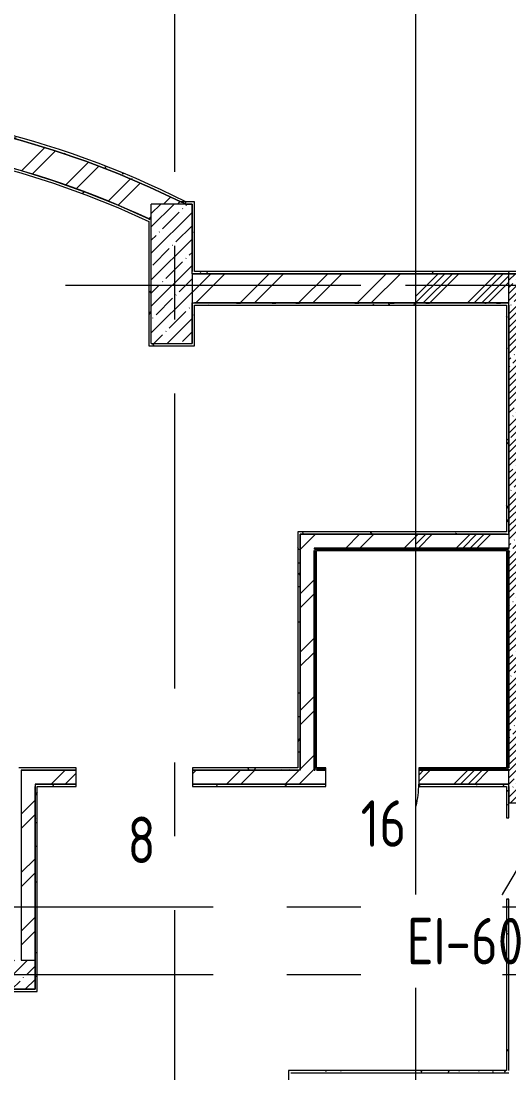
# Model space of a CAD drawing. Header units: metres. Extents: x 50 to 891, y -1294 to 247.
# Drawn here: x 578.19 to 599.17, y -1119.12 to -1073.87 of the extents above; entities that cross this region are included whole.
import ezdxf

# ---------------------------------------------------------------- set-up
doc = ezdxf.new("R2010")
doc.units = ezdxf.units.M
doc.linetypes.add('Линия сетки', pattern=[22.225, 12.7, -3.175, 3.175, -3.175])
doc.layers.add('A-DOOR', color=1, linetype='Continuous', lineweight=9)
doc.layers.add('ПЛАН', color=8, linetype='Continuous')
doc.styles.add('ISOCPEUR', font='isocpeur.ttf', dxfattribs={"width": 0.8, "height": 200})
pattern_1 = [(45, (788.3719, -1465.799), (-1.257236, 1.257236), []), (45, (788.3719, -1463.894), (-1.257236, 1.257236), [])]
pattern_2 = [(0, (788.3719, -1465.799), (2.032, 0.508), [0.16764, -1.35636, 0.16764, -1.35636, -8.128]), (0, (788.3719, -1465.799), (2.032, 0.508), [-3.048, 0.16764, -2.88036, 0.16764, -1.35636, -3.556]), (0, (788.3719, -1465.799), (2.032, 0.508), [-7.62, 0.16764, -0.84836, 0.16764, -2.37236]), (120, (789.1339, -1465.545), (-1.4559409, 1.5057636), [0.16764, -1.35636, 0.16764, -9.48436]), (120, (789.1339, -1465.545), (-1.4559409, 1.5057636), [-1.69164, -1.35636, 0.16764, -2.88036, -5.08]), (120, (789.1339, -1465.545), (-1.4559409, 1.5057636), [-6.096, 0.16764, -1.35636, 0.16764, -3.38836]), (120, (789.1339, -1465.545), (-1.4559409, 1.5057636), [-7.78764, -0.84836, 0.16764, -2.37236]), (240, (789.3879, -1464.529), (-0.5760591, -2.0137636), [0.16764, -1.35636, 0.16764, -9.48436]), (240, (789.3879, -1464.529), (-0.5760591, -2.0137636), [-1.69164, -1.35636, 0.16764, -2.88036, -5.08]), (240, (789.3879, -1464.529), (-0.5760591, -2.0137636), [-6.096, 0.16764, -1.35636, 0.16764, -3.38836]), (240, (789.3879, -1464.529), (-0.5760591, -2.0137636), [-7.78764, -0.84836, 0.16764, -2.37236])]
pattern_3 = [(0, (788.3719, -1465.799), (0, 1.2), []), (90, (788.3719, -1465.799), (-1.2, 0), [])]
pattern_4 = [(45, (625.0524, -1463.4442), (-0.5702463, 0.5702463), []), (45, (625.62266, -1463.4442), (-0.5702463, 0.5702463), [1.008065, -0.201615, 0.016765, -0.18485])]
pattern_5 = [(45, (625.0524, -1463.4442), (-1.257236, 1.257236), []), (45, (625.0524, -1461.5392), (-1.257236, 1.257236), [])]
pattern_6 = [(0, (625.0524, -1463.44417), (2.032, 0.508), [0.16764, -1.35636, 0.16764, -1.35636, -8.128]), (0, (625.0524, -1463.44417), (2.032, 0.508), [-3.048, 0.16764, -2.88036, 0.16764, -1.35636, -3.556]), (0, (625.0524, -1463.44417), (2.032, 0.508), [-7.62, 0.16764, -0.84836, 0.16764, -2.37236]), (120, (625.8144, -1463.19017), (-1.4559409, 1.5057636), [0.16764, -1.35636, 0.16764, -9.48436]), (120, (625.8144, -1463.19017), (-1.4559409, 1.5057636), [-1.69164, -1.35636, 0.16764, -2.88036, -5.08]), (120, (625.8144, -1463.19017), (-1.4559409, 1.5057636), [-6.096, 0.16764, -1.35636, 0.16764, -3.38836]), (120, (625.8144, -1463.19017), (-1.4559409, 1.5057636), [-7.78764, -0.84836, 0.16764, -2.37236]), (240, (626.0684, -1462.17417), (-0.5760591, -2.0137636), [0.16764, -1.35636, 0.16764, -9.48436]), (240, (626.0684, -1462.17417), (-0.5760591, -2.0137636), [-1.69164, -1.35636, 0.16764, -2.88036, -5.08]), (240, (626.0684, -1462.17417), (-0.5760591, -2.0137636), [-6.096, 0.16764, -1.35636, 0.16764, -3.38836]), (240, (626.0684, -1462.17417), (-0.5760591, -2.0137636), [-7.78764, -0.84836, 0.16764, -2.37236])]
pattern_7 = [(0, (625.0524, -1463.4442), (0, 1.2), []), (90, (625.0524, -1463.4442), (-1.2, 0), [])]

# ---------------------------------------------------------------- blocks, each defined once
blk = doc.blocks.new('Одиночные-Щитовые - Дверной блок внутренний глухой ДГ 21х8 Л-4822058--1А')
at = {"layer": 'A-DOOR'}
blk.add_arc((400, 60), 800, 166.36946, 180, dxfattribs=at)

msp = doc.modelspace()

# ---------------------------------------------------------------- hatches: boundary and pattern name
at = {"layer": 'ПЛАН', "lineweight": 13}
h = msp.add_hatch(dxfattribs=at)
h.set_pattern_fill('FP_4', color=8, scale=0.005, style=0, pattern_type=2)
h.set_pattern_definition(pattern_6)
h.paths.add_polyline_path([(585.259, -1081.744), (585.283, -1081.644), (583.882, -1080.975), (582.456, -1080.361), (581.008, -1079.803), (579.539, -1079.302), (578.052, -1078.857), (576.549, -1078.471), (575.032, -1078.143), (573.503, -1077.874), (571.965, -1077.664), (570.42, -1077.514), (568.871, -1077.424), (567.319, -1077.394), (565.767, -1077.424), (564.218, -1077.514), (562.673, -1077.664), (561.135, -1077.874), (559.607, -1078.143), (558.06, -1078.478), (556.586, -1078.857), (555.099, -1079.302), (553.63, -1079.803), (552.182, -1080.361), (550.757, -1080.975), (549.356, -1081.644), (549.379, -1081.744), (550.729, -1081.098), (552.102, -1080.502), (553.496, -1079.959), (554.909, -1079.468), (556.34, -1079.031), (557.786, -1078.647), (559.245, -1078.317), (560.716, -1078.043), (562.196, -1077.823), (563.683, -1077.659), (565.329, -1077.546), (566.67, -1077.499), (567.391, -1077.494), (567.92, -1077.498), (569.401, -1077.548), (570.879, -1077.652), (572.351, -1077.812), (573.817, -1078.025), (575.274, -1078.293), (576.722, -1078.615), (578.154, -1078.99), (579.572, -1079.417), (580.974, -1079.897), (582.356, -1080.429), (583.719, -1081.011), (585.159, -1081.694)])
h = msp.add_hatch(dxfattribs=at)
h.set_pattern_fill('FP_2', color=8, scale=0.005, style=0, pattern_type=2)
h.set_pattern_definition(pattern_5)
h.paths.add_polyline_path([(550.795, -1082.445), (550.895, -1082.398), (552.25, -1081.795), (553.626, -1081.244), (555.023, -1080.747), (556.438, -1080.303), (557.869, -1079.914), (559.314, -1079.58), (560.77, -1079.301), (562.236, -1079.079), (563.71, -1078.912), (565.188, -1078.802), (566.67, -1078.749), (566.67, -1077.499), (565.175, -1077.551), (563.683, -1077.659), (562.196, -1077.823), (560.716, -1078.043), (559.245, -1078.317), (557.786, -1078.647), (556.34, -1079.031), (554.909, -1079.468), (553.496, -1079.959), (552.102, -1080.502), (550.729, -1081.098), (549.379, -1081.744), (550.795, -1081.744), (550.795, -1082.197)])
h.paths.add_polyline_path([(583.795, -1082.422), (583.795, -1081.744), (585.259, -1081.744), (585.058, -1081.644), (583.719, -1081.011), (582.356, -1080.429), (580.898, -1079.871), (579.572, -1079.417), (578.154, -1078.99), (576.721, -1078.615), (575.274, -1078.293), (573.817, -1078.025), (572.351, -1077.812), (570.879, -1077.652), (569.338, -1077.546), (567.92, -1077.498), (567.92, -1078.748), (569.402, -1078.8), (570.88, -1078.908), (572.353, -1079.072), (573.819, -1079.293), (575.275, -1079.57), (576.722, -1079.902), (578.151, -1080.289), (579.566, -1080.731), (580.963, -1081.226), (582.34, -1081.775), (583.745, -1082.399)])
h = msp.add_hatch(dxfattribs=at)
h.set_pattern_fill('FP_4', color=8, scale=0.005, style=0, pattern_type=2)
h.set_pattern_definition(pattern_6)
h.paths.add_polyline_path([(583.695, -1082.486), (583.695, -1082.375), (582.34, -1081.775), (580.963, -1081.226), (579.566, -1080.731), (578.151, -1080.289), (576.588, -1079.871), (575.275, -1079.57), (573.819, -1079.293), (572.353, -1079.072), (570.88, -1078.908), (569.402, -1078.8), (567.92, -1078.748), (567.92, -1078.848), (568.02, -1078.85), (569.493, -1078.905), (570.962, -1079.016), (572.426, -1079.183), (573.883, -1079.405), (575.33, -1079.683), (576.765, -1080.016), (578.187, -1080.404), (579.593, -1080.845), (580.981, -1081.34), (582.349, -1081.887), (583.046, -1082.197)])
h = msp.add_hatch(dxfattribs=at)
h.set_pattern_fill('FP_1', color=8, scale=0.005, style=0, pattern_type=2)
h.set_pattern_definition(pattern_4)
h.paths.add_polyline_path([(585.545, -1087.744), (585.545, -1081.744), (583.795, -1081.744), (583.795, -1087.744)])
h = msp.add_hatch(dxfattribs=at)
h.set_pattern_fill('FP_4', color=8, scale=0.005, style=0, pattern_type=2)
h.set_pattern_definition(pattern_6)
h.paths.add_polyline_path([(585.545, -1084.643), (585.645, -1084.643), (585.645, -1081.644), (585.545, -1081.644), (585.545, -1084.523)])
h = msp.add_hatch(dxfattribs=at)
h.set_pattern_fill('FP_4', color=8, scale=0.005, style=0, pattern_type=2)
h.set_pattern_definition(pattern_6)
h.paths.add_polyline_path([(583.695, -1087.844), (583.795, -1087.844), (583.795, -1082.422), (583.695, -1082.375), (583.695, -1086.848)])
h = msp.add_hatch(dxfattribs=at)
h.set_pattern_fill('FP_4', color=8, scale=0.005, style=0, pattern_type=2)
h.set_pattern_definition(pattern_6)
h.paths.add_polyline_path([(585.545, -1084.743), (618.595, -1084.743), (618.595, -1084.643), (585.545, -1084.643)])
h = msp.add_hatch(dxfattribs=at)
h.set_pattern_fill('FP_2', color=8, scale=0.005, style=0, pattern_type=2)
h.set_pattern_definition(pattern_5)
h.paths.add_polyline_path([(599.17, -1085.994), (599.17, -1084.744), (585.545, -1084.744), (585.545, -1085.994), (589.164, -1085.994)])
h = msp.add_hatch(dxfattribs=at)
h.set_pattern_fill('FP_4', color=8, scale=0.005, style=0, pattern_type=2)
h.set_pattern_definition(pattern_2)
h.paths.add_polyline_path([(595.171, -1084.743), (618.595, -1084.743), (618.595, -1084.643), (595.171, -1084.643)])
h = msp.add_hatch(dxfattribs=at)
h.set_pattern_fill('FP_3', color=8, scale=0.005, style=0, pattern_type=2)
h.set_pattern_definition(pattern_1)
h.paths.add_polyline_path([(599.17, -1085.994), (599.17, -1084.744), (595.171, -1084.744), (595.171, -1085.994)])
h = msp.add_hatch(dxfattribs=at)
h.set_pattern_fill('FP_1', color=8, scale=0.005, style=0, pattern_type=2)
h.set_pattern_definition([(45, (788.3719, -1465.799), (-0.5702463, 0.5702463), []), (45, (788.9421, -1465.799), (-0.5702463, 0.5702463), [1.008065, -0.201615, 0.016765, -0.18485])])
h.paths.add_polyline_path([(600.42, -1107.494), (600.42, -1084.744), (599.17, -1084.744), (599.17, -1107.494)])
h = msp.add_hatch(dxfattribs=at)
h.set_pattern_fill('FP_1', color=8, scale=0.005, style=0, pattern_type=2)
h.set_pattern_definition(pattern_4)
h.paths.add_polyline_path([(600.42, -1107.494), (600.42, -1084.744), (599.17, -1084.744), (599.17, -1107.494), (600.05, -1107.494)])
h = msp.add_hatch(dxfattribs=at)
h.set_pattern_fill('FP_4', color=8, scale=0.005, style=0, pattern_type=2)
h.set_pattern_definition(pattern_6)
h.paths.add_polyline_path([(585.645, -1087.744), (585.645, -1085.994), (585.545, -1085.994), (585.545, -1087.744)])
h = msp.add_hatch(dxfattribs=at)
h.set_pattern_fill('FP_4', color=8, scale=0.005, style=0, pattern_type=2)
h.set_pattern_definition(pattern_6)
h.paths.add_polyline_path([(599.17, -1086.094), (599.17, -1085.994), (585.645, -1085.994), (585.645, -1086.094), (599.07, -1086.094)])
h = msp.add_hatch(dxfattribs=at)
h.set_pattern_fill('FP_4', color=8, scale=0.005, style=0, pattern_type=2)
h.set_pattern_definition(pattern_2)
h.paths.add_polyline_path([(599.17, -1086.094), (599.17, -1085.994), (595.171, -1085.994), (595.171, -1086.094), (599.07, -1086.094)])
h = msp.add_hatch(dxfattribs=at)
h.set_pattern_fill('FP_4', color=8, scale=0.005, style=0, pattern_type=2)
h.set_pattern_definition(pattern_2)
h.paths.add_polyline_path([(599.07, -1095.944), (599.17, -1095.944), (599.17, -1086.094), (599.07, -1086.094), (599.07, -1095.844)])
h = msp.add_hatch(dxfattribs=at)
h.set_pattern_fill('FP_4', color=8, scale=0.005, style=0, pattern_type=2)
h.set_pattern_definition(pattern_6)
h.paths.add_polyline_path([(599.07, -1095.944), (599.17, -1095.944), (599.17, -1086.094), (599.07, -1086.094), (599.07, -1095.844)])
h = msp.add_hatch(dxfattribs=at)
h.set_pattern_fill('FP_4', color=8, scale=0.005, style=0, pattern_type=2)
h.set_pattern_definition(pattern_6)
h.paths.add_polyline_path([(583.795, -1087.844), (585.645, -1087.844), (585.645, -1087.744), (583.795, -1087.744)])
h = msp.add_hatch(dxfattribs=at)
h.set_pattern_fill('FP_4', color=8, scale=0.005, style=0, pattern_type=2)
h.set_pattern_definition(pattern_6)
h.paths.add_polyline_path([(599.07, -1095.944), (599.07, -1095.844), (590.095, -1095.844), (590.095, -1095.944), (595.384, -1095.944)])
h = msp.add_hatch(dxfattribs=at)
h.set_pattern_fill('FP_4', color=8, scale=0.005, style=0, pattern_type=2)
h.set_pattern_definition(pattern_2)
h.paths.add_polyline_path([(599.07, -1095.944), (599.07, -1095.844), (595.171, -1095.844), (595.171, -1095.944), (598.508, -1095.944)])
h = msp.add_hatch(dxfattribs=at)
h.set_pattern_fill('FP_4', color=8, scale=0.005, style=0, pattern_type=2)
h.set_pattern_definition(pattern_6)
h.paths.add_polyline_path([(590.194, -1106.094), (590.095, -1105.994), (590.095, -1106.094)])
h.paths.add_polyline_path([(590.195, -1106.094), (590.195, -1095.944), (590.095, -1095.944), (590.095, -1105.994)])
h = msp.add_hatch(dxfattribs=at)
h.set_pattern_fill('FP_2', color=8, scale=0.005, style=0, pattern_type=2)
h.set_pattern_definition(pattern_5)
h.paths.add_polyline_path([(590.194, -1096.544), (599.17, -1096.544), (599.17, -1095.944), (590.194, -1095.944)])
h = msp.add_hatch(dxfattribs=at)
h.set_pattern_fill('FP_3', color=8, scale=0.005, style=0, pattern_type=2)
h.set_pattern_definition(pattern_1)
h.paths.add_polyline_path([(595.171, -1096.544), (599.17, -1096.544), (599.17, -1095.944), (595.171, -1095.944), (595.171, -1096.207)])
h = msp.add_hatch(dxfattribs=at)
h.set_pattern_fill('FP_2', color=8, scale=0.005, style=0, pattern_type=2)
h.set_pattern_definition(pattern_5)
h.paths.add_polyline_path([(590.194, -1106.094), (590.794, -1106.094), (590.794, -1096.544), (590.194, -1096.544), (590.194, -1103.127)])
h = msp.add_hatch(dxfattribs=at)
h.set_pattern_fill('FP_4', color=8, scale=0.005, style=0, pattern_type=2)
h.set_pattern_definition(pattern_6)
h.paths.add_polyline_path([(599.12, -1096.594), (599.17, -1096.594), (599.17, -1096.544), (590.794, -1096.544), (590.794, -1096.594), (595.384, -1096.594)])
h = msp.add_hatch(dxfattribs=at)
h.set_pattern_fill('FP_4', color=8, scale=0.005, style=0, pattern_type=2)
h.set_pattern_definition(pattern_6)
h.paths.add_polyline_path([(590.794, -1106.094), (590.844, -1106.094), (590.844, -1096.594), (590.794, -1096.594), (590.794, -1103.127)])
h = msp.add_hatch(dxfattribs=at)
h.set_pattern_fill('FP_6', color=8, scale=0.005, style=0, pattern_type=2)
h.set_pattern_definition(pattern_7)
h.paths.add_polyline_path([(599.07, -1096.644), (599.12, -1096.644), (599.12, -1096.594), (590.844, -1096.594), (590.844, -1096.644), (595.384, -1096.644)])
h = msp.add_hatch(dxfattribs=at)
h.set_pattern_fill('FP_6', color=8, scale=0.005, style=0, pattern_type=2)
h.set_pattern_definition(pattern_7)
h.paths.add_polyline_path([(590.844, -1106.044), (590.894, -1106.044), (590.894, -1096.644), (590.844, -1096.644), (590.844, -1103.127)])
h = msp.add_hatch(dxfattribs=at)
h.set_pattern_fill('FP_4', color=8, scale=0.005, style=0, pattern_type=2)
h.set_pattern_definition(pattern_2)
h.paths.add_polyline_path([(599.12, -1096.594), (599.17, -1096.594), (599.17, -1096.544), (595.171, -1096.544), (595.171, -1096.594), (598.508, -1096.594)])
h = msp.add_hatch(dxfattribs=at)
h.set_pattern_fill('FP_6', color=8, scale=0.005, style=0, pattern_type=2)
h.set_pattern_definition(pattern_3)
h.paths.add_polyline_path([(599.07, -1096.644), (599.12, -1096.644), (599.12, -1096.594), (595.171, -1096.594), (595.171, -1096.644), (598.508, -1096.644)])
h = msp.add_hatch(dxfattribs=at)
h.set_pattern_fill('FP_6', color=8, scale=0.005, style=0, pattern_type=2)
h.set_pattern_definition(pattern_3)
h.paths.add_polyline_path([(599.12, -1105.994), (599.12, -1096.644), (599.07, -1096.644), (599.07, -1105.994)])
h = msp.add_hatch(dxfattribs=at)
h.set_pattern_fill('FP_6', color=8, scale=0.005, style=0, pattern_type=2)
h.set_pattern_definition(pattern_7)
h.paths.add_polyline_path([(599.12, -1105.994), (599.12, -1096.644), (599.07, -1096.644), (599.07, -1105.994)])
h = msp.add_hatch(dxfattribs=at)
h.set_pattern_fill('FP_4', color=8, scale=0.005, style=0, pattern_type=2)
h.set_pattern_definition(pattern_2)
h.paths.add_polyline_path([(599.12, -1106.044), (599.17, -1106.044), (599.17, -1096.594), (599.12, -1096.594), (599.12, -1105.994)])
h = msp.add_hatch(dxfattribs=at)
h.set_pattern_fill('FP_4', color=8, scale=0.005, style=0, pattern_type=2)
h.set_pattern_definition(pattern_6)
h.paths.add_polyline_path([(599.12, -1106.044), (599.17, -1106.044), (599.17, -1096.594), (599.12, -1096.594), (599.12, -1105.994)])
h = msp.add_hatch(dxfattribs=at)
h.set_pattern_fill('FP_4', color=8, scale=0.005, style=0, pattern_type=2)
h.set_pattern_definition(pattern_6)
h.paths.add_polyline_path([(590.095, -1106.094), (590.095, -1105.994), (585.569, -1105.994), (585.569, -1106.094), (589.164, -1106.094)])
h.paths.add_polyline_path([(580.569, -1106.094), (580.569, -1105.994), (578.094, -1105.994), (578.094, -1106.094), (578.194, -1106.094)])
h = msp.add_hatch(dxfattribs=at)
h.set_pattern_fill('FP_2', color=8, scale=0.005, style=0, pattern_type=2)
h.set_pattern_definition(pattern_5)
h.paths.add_polyline_path([(595.384, -1106.694), (599.17, -1106.694), (599.17, -1106.094), (595.294, -1106.094), (595.294, -1106.694)])
h.paths.add_polyline_path([(589.164, -1106.694), (591.294, -1106.694), (591.294, -1106.094), (585.569, -1106.094), (585.569, -1106.694)])
h.paths.add_polyline_path([(578.794, -1106.694), (580.569, -1106.694), (580.569, -1106.094), (578.194, -1106.094), (578.194, -1106.694)])
h = msp.add_hatch(dxfattribs=at)
h.set_pattern_fill('FP_4', color=8, scale=0.005, style=0, pattern_type=2)
h.set_pattern_definition(pattern_6)
h.paths.add_polyline_path([(590.844, -1106.094), (591.294, -1106.094), (591.294, -1106.044), (590.844, -1106.044)])
h.paths.add_polyline_path([(599.17, -1106.094), (599.17, -1106.044), (595.294, -1106.044), (595.294, -1106.094), (598.495, -1106.094)])
h = msp.add_hatch(dxfattribs=at)
h.set_pattern_fill('FP_6', color=8, scale=0.005, style=0, pattern_type=2)
h.set_pattern_definition(pattern_7)
h.paths.add_polyline_path([(599.12, -1106.044), (599.12, -1105.994), (595.294, -1105.994), (595.294, -1106.044), (598.495, -1106.044)])
h.paths.add_polyline_path([(591.294, -1106.044), (591.294, -1105.994), (590.894, -1105.994), (590.894, -1106.044)])
h = msp.add_hatch(dxfattribs=at)
h.set_pattern_fill('FP_6', color=8, scale=0.005, style=0, pattern_type=2)
h.set_pattern_definition(pattern_3)
h.paths.add_polyline_path([(599.12, -1106.044), (599.12, -1105.994), (595.294, -1105.994), (595.294, -1106.044), (598.508, -1106.044)])
h = msp.add_hatch(dxfattribs=at)
h.set_pattern_fill('FP_3', color=8, scale=0.005, style=0, pattern_type=2)
h.set_pattern_definition(pattern_1)
h.paths.add_polyline_path([(598.508, -1106.694), (599.17, -1106.694), (599.17, -1106.094), (595.294, -1106.094), (595.294, -1106.694)])
h = msp.add_hatch(dxfattribs=at)
h.set_pattern_fill('FP_2', color=8, scale=0.005, style=0, pattern_type=2)
h.set_pattern_definition(pattern_5)
h.paths.add_polyline_path([(578.194, -1114.269), (578.794, -1114.269), (578.794, -1106.694), (578.194, -1106.694), (578.194, -1107.778)])
h = msp.add_hatch(dxfattribs=at)
h.set_pattern_fill('FP_4', color=8, scale=0.005, style=0, pattern_type=2)
h.set_pattern_definition(pattern_6)
h.paths.add_polyline_path([(599.07, -1106.794), (599.17, -1106.794), (599.17, -1106.694), (595.294, -1106.694), (595.294, -1106.794), (598.495, -1106.794)])
h.paths.add_polyline_path([(591.294, -1106.794), (591.294, -1106.694), (585.569, -1106.694), (585.569, -1106.794), (589.164, -1106.794)])
h.paths.add_polyline_path([(580.569, -1106.794), (580.569, -1106.694), (578.794, -1106.694), (578.794, -1106.794), (578.894, -1106.794)])
h = msp.add_hatch(dxfattribs=at)
h.set_pattern_fill('FP_4', color=8, scale=0.005, style=0, pattern_type=2)
h.set_pattern_definition(pattern_6)
h.paths.add_polyline_path([(578.794, -1115.619), (578.894, -1115.619), (578.894, -1106.794), (578.794, -1106.794), (578.794, -1115.519)])
h = msp.add_hatch(dxfattribs=at)
h.set_pattern_fill('FP_4', color=8, scale=0.005, style=0, pattern_type=2)
h.set_pattern_definition(pattern_2)
h.paths.add_polyline_path([(599.07, -1106.794), (599.17, -1106.794), (599.17, -1106.694), (595.294, -1106.694), (595.294, -1106.794), (598.508, -1106.794)])
h = msp.add_hatch(dxfattribs=at)
h.set_pattern_fill('FP_4', color=8, scale=0.005, style=0, pattern_type=2)
h.set_pattern_definition(pattern_2)
h.paths.add_polyline_path([(599.07, -1119.019), (599.17, -1119.019), (599.17, -1111.644), (599.07, -1111.644), (599.07, -1113.98)])
h.paths.add_polyline_path([(599.07, -1108.144), (599.17, -1108.144), (599.17, -1106.794), (599.07, -1106.794)])
h = msp.add_hatch(dxfattribs=at)
h.set_pattern_fill('FP_4', color=8, scale=0.005, style=0, pattern_type=2)
h.set_pattern_definition(pattern_6)
h.paths.add_polyline_path([(599.07, -1119.019), (599.17, -1119.019), (599.17, -1111.644), (599.07, -1111.644), (599.07, -1117.08)])
h.paths.add_polyline_path([(599.07, -1108.144), (599.17, -1108.144), (599.17, -1106.794), (599.07, -1106.794), (599.07, -1107.778)])
h = msp.add_hatch(dxfattribs=at)
h.set_pattern_fill('FP_1', color=8, scale=0.005, style=0, pattern_type=2)
h.set_pattern_definition(pattern_4)
h.paths.add_polyline_path([(535.295, -1115.519), (545.795, -1115.519), (545.795, -1114.269), (535.295, -1114.269), (535.295, -1114.755)])
h.paths.add_polyline_path([(550.795, -1115.519), (554.27, -1115.519), (554.27, -1114.269), (550.795, -1114.269)])
h.paths.add_polyline_path([(559.27, -1115.519), (578.794, -1115.519), (578.794, -1114.269), (559.27, -1114.269)])
h = msp.add_hatch(dxfattribs=at)
h.set_pattern_fill('FP_4', color=8, scale=0.005, style=0, pattern_type=2)
h.set_pattern_definition(pattern_6)
h.paths.add_polyline_path([(578.794, -1115.619), (578.794, -1115.519), (559.27, -1115.519), (559.27, -1115.619), (576.722, -1115.619)])
h.paths.add_polyline_path([(551.919, -1115.619), (554.27, -1115.619), (554.27, -1115.519), (551.819, -1115.519), (551.819, -1115.619), (551.839, -1115.619)])
h = msp.add_hatch(dxfattribs=at)
h.set_pattern_fill('FP_4', color=8, scale=0.005, style=0, pattern_type=2)
h.set_pattern_definition(pattern_6)
h.paths.add_polyline_path([(589.795, -1119.119), (599.17, -1119.119), (599.17, -1119.019), (589.695, -1119.019), (589.695, -1119.119)])
h = msp.add_hatch(dxfattribs=at)
h.set_pattern_fill('FP_4', color=8, scale=0.005, style=0, pattern_type=2)
h.set_pattern_definition(pattern_2)
h.paths.add_polyline_path([(598.508, -1119.119), (599.17, -1119.115), (599.17, -1119.019), (595.171, -1119.019), (595.171, -1119.119)])

# ---------------------------------------------------------------- linework, layer by layer
at = {"layer": 'ПЛАН', "color": 8, "lineweight": 13}
for p, q in [((595.171, -1143.842), (595.171, -1066.515)), ((585.259, -1081.744), (583.795, -1081.744)), ((583.795, -1087.744), (583.795, -1081.744)), ((585.645, -1081.644), (585.058, -1081.644)), ((585.259, -1081.744), (585.283, -1081.644)), ((585.545, -1081.744), (585.259, -1081.744)), ((585.259, -1081.744), (585.545, -1081.744)), ((585.545, -1084.743), (585.545, -1081.744)), ((585.545, -1081.744), (585.545, -1084.643)), ((585.645, -1084.643), (585.645, -1081.644)), ((583.695, -1082.486), (583.695, -1087.844)), ((583.795, -1087.744), (583.795, -1082.422)), ((585.545, -1084.744), (585.545, -1084.743)), ((585.545, -1084.743), (618.695, -1084.743)), ((599.17, -1084.744), (585.545, -1084.744)), ((585.545, -1084.744), (585.545, -1085.994)), ((618.595, -1084.643), (585.645, -1084.643)), ((618.595, -1084.643), (595.171, -1084.643)), ((595.171, -1084.743), (618.695, -1084.743)), ((599.17, -1084.744), (595.171, -1084.744)), ((600.42, -1084.744), (599.17, -1084.744)), ((599.17, -1085.994), (599.17, -1084.744)), ((600.42, -1084.744), (599.17, -1084.744)), ((599.17, -1085.994), (599.17, -1084.744)), ((585.545, -1085.994), (599.17, -1085.994)), ((585.545, -1087.744), (585.545, -1085.994)), ((585.545, -1085.994), (585.545, -1087.744)), ((599.17, -1085.994), (585.645, -1085.994)), ((585.645, -1087.844), (585.645, -1086.094)), ((585.645, -1086.094), (599.07, -1086.094)), ((595.171, -1085.994), (599.17, -1085.994)), ((599.17, -1085.994), (595.171, -1085.994)), ((595.171, -1086.094), (599.07, -1086.094)), ((599.07, -1086.094), (599.07, -1095.844)), ((599.07, -1086.094), (599.07, -1095.844)), ((599.17, -1086.094), (599.17, -1085.994)), ((599.17, -1086.094), (599.17, -1085.994)), ((599.17, -1086.094), (599.17, -1096.544)), ((599.17, -1095.944), (599.17, -1086.094)), ((599.17, -1086.094), (599.17, -1096.544)), ((599.17, -1095.944), (599.17, -1086.094)), ((583.795, -1087.744), (585.545, -1087.744)), ((583.695, -1087.844), (585.645, -1087.844)), ((599.07, -1095.844), (590.095, -1095.844)), ((590.095, -1095.844), (590.095, -1105.994)), ((599.07, -1095.844), (595.171, -1095.844)), ((599.07, -1095.944), (590.194, -1095.944)), ((590.194, -1095.944), (590.194, -1106.094)), ((590.195, -1095.944), (599.07, -1095.944)), ((590.195, -1106.094), (590.195, -1095.944)), ((599.07, -1095.944), (595.171, -1095.944)), ((595.171, -1095.944), (599.07, -1095.944)), ((599.07, -1095.944), (599.17, -1095.944)), ((599.07, -1095.944), (599.17, -1095.944)), ((590.794, -1096.544), (599.17, -1096.544)), ((599.17, -1096.544), (590.794, -1096.544)), ((590.794, -1096.544), (590.794, -1096.594)), ((590.794, -1106.094), (590.794, -1096.644)), ((590.794, -1096.644), (590.794, -1106.094)), ((590.844, -1096.594), (599.12, -1096.594)), ((590.844, -1106.044), (590.844, -1096.594)), ((590.894, -1096.644), (599.07, -1096.644)), ((590.894, -1105.994), (590.894, -1096.644)), ((595.171, -1096.544), (599.17, -1096.544)), ((599.17, -1096.544), (595.171, -1096.544)), ((595.171, -1096.594), (599.12, -1096.594)), ((595.171, -1096.644), (599.07, -1096.644)), ((599.07, -1096.644), (599.07, -1105.994)), ((599.07, -1096.644), (599.07, -1105.994)), ((599.12, -1096.594), (599.12, -1106.044)), ((599.12, -1096.594), (599.12, -1106.044)), ((599.17, -1096.594), (599.17, -1096.544)), ((599.17, -1096.594), (599.17, -1096.544)), ((599.17, -1096.644), (599.17, -1105.994)), ((599.17, -1105.994), (599.17, -1096.644)), ((599.17, -1096.644), (599.17, -1105.994)), ((599.17, -1105.994), (599.17, -1096.644)), ((580.569, -1105.994), (578.094, -1105.994)), ((580.569, -1106.094), (578.194, -1106.094)), ((578.194, -1106.094), (578.194, -1114.269)), ((578.194, -1106.094), (580.569, -1106.094)), ((580.569, -1106.094), (580.569, -1105.994)), ((580.569, -1106.694), (580.569, -1106.094)), ((590.095, -1105.994), (585.569, -1105.994)), ((585.569, -1105.994), (585.569, -1106.094)), ((585.569, -1106.094), (585.569, -1106.694)), ((590.195, -1106.094), (585.569, -1106.094)), ((585.569, -1106.094), (590.095, -1106.094)), ((590.794, -1106.094), (590.844, -1106.094)), ((591.294, -1106.044), (590.844, -1106.044)), ((591.294, -1105.994), (590.894, -1105.994)), ((591.294, -1106.094), (590.894, -1106.094)), ((590.894, -1106.094), (591.294, -1106.094)), ((591.294, -1106.094), (591.294, -1105.994)), ((591.294, -1106.694), (591.294, -1106.094)), ((599.07, -1105.994), (595.294, -1105.994)), ((595.294, -1105.994), (595.294, -1106.094)), ((599.07, -1105.994), (595.294, -1105.994)), ((595.294, -1105.994), (595.294, -1106.094)), ((599.12, -1106.044), (595.294, -1106.044)), ((599.12, -1106.044), (595.294, -1106.044)), ((595.294, -1106.094), (595.294, -1106.694)), ((599.17, -1106.094), (595.294, -1106.094)), ((595.294, -1106.094), (599.17, -1106.094)), ((595.294, -1106.094), (595.294, -1106.694)), ((599.17, -1106.094), (595.294, -1106.094)), ((595.294, -1106.094), (599.17, -1106.094)), ((599.17, -1106.094), (599.17, -1106.044)), ((599.17, -1106.094), (599.17, -1106.044)), ((599.17, -1106.694), (599.17, -1106.094)), ((599.17, -1106.694), (599.17, -1106.094)), ((578.794, -1106.694), (580.569, -1106.694)), ((580.569, -1106.694), (578.794, -1106.694)), ((578.794, -1106.694), (578.794, -1106.794)), ((578.794, -1115.519), (578.794, -1106.794)), ((578.794, -1106.794), (578.794, -1115.519)), ((578.894, -1106.794), (580.569, -1106.794)), ((578.894, -1115.619), (578.894, -1106.794)), ((580.569, -1106.794), (580.569, -1106.694)), ((585.569, -1106.694), (591.294, -1106.694)), ((585.569, -1106.694), (585.569, -1106.794)), ((591.294, -1106.694), (585.569, -1106.694)), ((585.569, -1106.794), (591.294, -1106.794)), ((591.294, -1106.794), (591.294, -1106.694)), ((595.294, -1106.694), (599.17, -1106.694)), ((595.294, -1106.694), (595.294, -1106.794)), ((599.17, -1106.694), (595.294, -1106.694)), ((595.294, -1106.694), (599.17, -1106.694)), ((595.294, -1106.694), (595.294, -1106.794)), ((599.17, -1106.694), (595.294, -1106.694)), ((595.294, -1106.794), (599.07, -1106.794)), ((595.294, -1106.794), (599.07, -1106.794)), ((599.07, -1106.794), (599.07, -1108.144)), ((599.07, -1106.794), (599.07, -1108.144)), ((599.17, -1106.794), (599.17, -1106.694)), ((599.17, -1106.794), (599.17, -1106.694)), ((599.17, -1106.794), (599.17, -1107.494)), ((599.17, -1107.494), (599.17, -1106.794)), ((599.17, -1106.794), (599.17, -1107.494)), ((599.17, -1107.494), (599.17, -1106.794)), ((599.17, -1107.494), (600.42, -1107.494)), ((599.17, -1108.144), (599.17, -1107.494)), ((599.17, -1107.494), (600.42, -1107.494)), ((599.17, -1108.144), (599.17, -1107.494)), ((599.07, -1108.144), (599.17, -1108.144)), ((599.07, -1108.144), (599.17, -1108.144)), ((599.795, -1109.894), (598.025, -1112.885)), ((599.07, -1111.644), (599.07, -1119.019)), ((599.17, -1111.644), (599.07, -1111.644)), ((599.07, -1111.644), (599.07, -1119.019)), ((599.17, -1111.644), (599.07, -1111.644)), ((599.17, -1112.311), (599.17, -1111.644)), ((599.17, -1112.311), (599.17, -1111.644)), ((599.17, -1119.019), (599.17, -1112.311)), ((599.17, -1119.019), (599.17, -1112.311)), ((598.025, -1112.885), (597.37, -1112.885)), ((578.194, -1114.269), (578.794, -1114.269)), ((559.27, -1115.519), (578.794, -1115.519)), ((578.794, -1115.519), (559.27, -1115.519)), ((559.27, -1115.619), (578.894, -1115.619)), ((599.07, -1119.019), (589.695, -1119.019)), ((589.695, -1119.019), (589.695, -1120.469)), ((599.07, -1119.019), (595.171, -1119.019)), ((589.795, -1119.119), (599.17, -1119.119)), ((595.171, -1119.119), (599.17, -1119.119))]:
    msp.add_line(p, q, dxfattribs=at)
at = {"layer": 'ПЛАН', "color": 8, "linetype": 'Линия сетки', "lineweight": 13}
for p, q in [((584.795, -1067.662), (584.795, -1218.238)), ((637.25, -1085.244), (428.248, -1085.244)), ((637.25, -1085.244), (428.925, -1085.244)), ((795.903, -1085.244), (594.717, -1085.244)), ((795.903, -1085.244), (594.717, -1085.244)), ((630.9, -1111.994), (428.925, -1111.994)), ((789.553, -1111.994), (594.717, -1111.994)), ((630.9, -1114.894), (428.925, -1114.894)), ((789.553, -1114.894), (594.717, -1114.894))]:
    msp.add_line(p, q, dxfattribs=at)
at = {"layer": 'ПЛАН', "color": 8, "lineweight": 13, "flags": 128}
for points in [[(585.058, -1081.644), (583.719, -1081.011), (582.356, -1080.429), (580.974, -1079.897), (579.572, -1079.417), (578.154, -1078.99), (576.721, -1078.615), (575.274, -1078.293), (573.817, -1078.025), (572.351, -1077.812), (570.879, -1077.652), (569.401, -1077.548), (567.92, -1077.498)], [(567.92, -1077.498), (569.401, -1077.548), (570.879, -1077.652), (572.351, -1077.812), (573.817, -1078.025), (575.274, -1078.293), (576.721, -1078.615), (578.154, -1078.99), (579.572, -1079.417), (580.974, -1079.897), (582.356, -1080.429), (583.719, -1081.011), (585.058, -1081.644)], [(567.92, -1078.748), (569.402, -1078.8), (570.88, -1078.908), (572.353, -1079.072), (573.819, -1079.293), (575.275, -1079.57), (576.72, -1079.902), (578.151, -1080.289), (579.566, -1080.731), (580.963, -1081.226), (582.34, -1081.775), (583.695, -1082.375)], [(568.02, -1078.85), (569.493, -1078.905), (570.962, -1079.016), (572.426, -1079.183), (573.883, -1079.405), (575.33, -1079.683), (576.765, -1080.016), (578.187, -1080.404), (579.593, -1080.845), (580.981, -1081.34), (582.349, -1081.887), (583.695, -1082.486)]]:
    msp.add_lwpolyline(points, dxfattribs=at)
at = {"layer": 'ПЛАН', "color": 8, "lineweight": 13}
for centre, radius, start, end in [((567.319, -1117.481), 40.088, 63.378, 116.622), ((567.319, -1117.481), 38.738, 64.992, 89.1108), ((567.319, -1117.481), 39.988, 63.3441, 63.6653), ((567.444, -1117.231), 39.708, 63.3435, 63.6671), ((567.319, -1117.481), 38.738, 64.8287, 64.992)]:
    msp.add_arc(centre, radius, start, end, dxfattribs=at)

# ---------------------------------------------------------------- block references
at = {"layer": 'ПЛАН', "color": 8, "lineweight": 13, "xscale": 0.005, "yscale": 0.005, "zscale": 0.005, "rotation": 180}
msp.add_blockref('Одиночные-Щитовые - Дверной блок внутренний глухой ДГ 21х8 Л-4822058--1А', (593.294, -1106.394), dxfattribs=at)

# ---------------------------------------------------------------- texts
at = {"layer": 'ПЛАН', "color": 8, "lineweight": 13, "insert": (582.771, -1108.092), "char_height": 2, "width": 0.70548, "attachment_point": 1, "style": 'ISOCPEUR', "bg_fill": 2}
msp.add_mtext('\\fISOCPEUR|b0|i0|c204|p34|;\\W.8;8', dxfattribs=at)

# ---------------------------------------------------------------- next in the draw order: texts
at = {"layer": 'ПЛАН', "color": 8, "lineweight": 13, "char_height": 2, "attachment_point": 1, "style": 'ISOCPEUR', "bg_fill": 2}
for s, insert, width in [('16', (592.796, -1107.39), 1.1865), ('EI-60', (594.778, -1112.447), 3.11055)]:
    msp.add_mtext(s, dxfattribs=dict(at, insert=insert, width=width))

doc.saveas('drawing.dxf')
